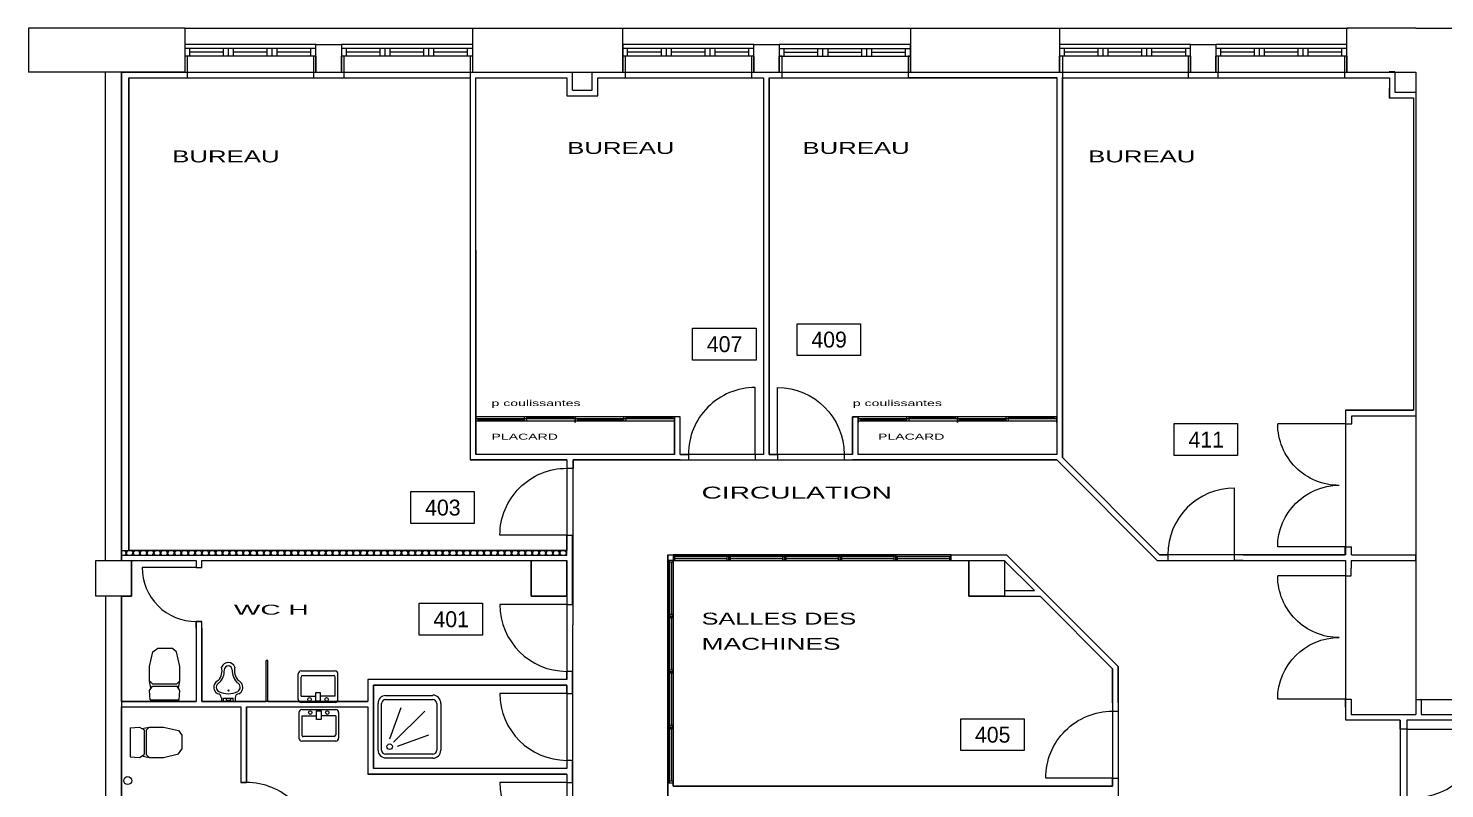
# Model space of a CAD drawing. Extents: x -18.1 to 64.5, y -16.7 to 10.4.
# Drawn here: x -18.12 to -0.29, y -1.61 to 7.95 of the extents above; entities that cross this region are included whole.
import ezdxf

# ---------------------------------------------------------------- set-up
doc = ezdxf.new("R2010")
doc.units = 0
doc.header["$MEASUREMENT"] = 0
doc.linetypes.add('TRAIT_PLEIN', pattern=[0])
for name, color, linetype in [('CLOIS4', 2, 'TRAIT_PLEIN'), ('MURS', 7, 'TRAIT_PLEIN'), ('PORTE', 3, 'TRAIT_PLEIN'), ('SANITAIRE', 6, 'TRAIT_PLEIN'), ('SPACES', 150, 'TRAIT_PLEIN'), ('TEXTES', 6, 'TRAIT_PLEIN'), ('VITRE', 1, 'TRAIT_PLEIN')]:
    doc.layers.add(name, color=color, linetype=linetype)

msp = doc.modelspace()

# ---------------------------------------------------------------- linework, layer by layer
at = {"layer": 'CLOIS4'}
for p, q in [((-16.122, 7.602), (-16.152, 7.602)), ((-16.152, 7.602), (-16.152, 7.404)), ((-16.122, 7.602), (-16.122, 7.33)), ((-14.502, 7.602), (-14.532, 7.602)), ((-14.532, 7.602), (-14.532, 7.332)), ((-14.502, 7.602), (-14.502, 7.404)), ((-14.15, 7.602), (-14.18, 7.602)), ((-14.18, 7.404), (-14.18, 7.602)), ((-14.15, 7.602), (-14.15, 7.332)), ((-12.53, 7.602), (-12.56, 7.602)), ((-12.56, 7.602), (-12.56, 7.403)), ((-12.53, 7.602), (-12.53, 7.403)), ((-10.61, 7.602), (-10.64, 7.602)), ((-10.64, 7.404), (-10.64, 7.602)), ((-10.61, 7.602), (-10.61, 7.332)), ((-8.99, 7.602), (-9.02, 7.602)), ((-9.02, 7.602), (-9.02, 7.332)), ((-8.99, 7.602), (-8.99, 7.404)), ((-8.639, 7.602), (-8.669, 7.602)), ((-8.669, 7.404), (-8.669, 7.602)), ((-8.639, 7.602), (-8.639, 7.332)), ((-7.019, 7.602), (-7.049, 7.602)), ((-7.049, 7.602), (-7.049, 7.334)), ((-7.019, 7.602), (-7.019, 7.404)), ((-5.106, 7.602), (-5.142, 7.602)), ((-5.142, 7.404), (-5.142, 7.602)), ((-5.106, 7.602), (-5.106, 2.551)), ((-3.492, 7.602), (-3.522, 7.602)), ((-3.522, 7.602), (-3.522, 7.332)), ((-3.492, 7.602), (-3.492, 7.404)), ((-3.146, 7.602), (-3.176, 7.602)), ((-3.176, 7.404), (-3.176, 7.602)), ((-3.146, 7.602), (-3.146, 7.402)), ((-1.526, 7.602), (-1.556, 7.602)), ((-1.556, 7.602), (-1.556, 7.332)), ((-1.526, 7.602), (-1.526, 7.404)), ((-16.948, 7.404), (-16.948, 1.257)), ((-16.948, 7.404), (-16.152, 7.404)), ((-16.858, 7.33), (-16.858, 1.383)), ((-16.858, 7.33), (-16.122, 7.33)), ((-16.122, 7.33), (-14.532, 7.332)), ((-14.532, 7.332), (-14.15, 7.332)), ((-14.502, 7.404), (-14.18, 7.404)), ((-14.15, 7.332), (-12.56, 7.332)), ((-12.56, 7.403), (-12.56, 2.522)), ((-12.53, 7.403), (-12.49, 7.403)), ((-12.53, 7.403), (-11.274, 7.403)), ((-12.491, 7.332), (-12.49, 2.995)), ((-12.491, 7.332), (-11.345, 7.332)), ((-11.345, 7.332), (-11.345, 7.105)), ((-11.274, 7.175), (-11.274, 7.403)), ((-11.023, 7.175), (-11.023, 7.404)), ((-11.023, 7.404), (-10.64, 7.404)), ((-10.953, 7.105), (-10.953, 7.332)), ((-10.953, 7.332), (-10.61, 7.332)), ((-10.61, 7.332), (-9.02, 7.332)), ((-9.02, 7.332), (-8.868, 7.332)), ((-8.99, 7.404), (-8.669, 7.404)), ((-8.868, 7.332), (-8.868, 2.592)), ((-8.798, 7.332), (-8.798, 2.592)), ((-8.798, 7.332), (-8.639, 7.332)), ((-8.639, 7.332), (-7.049, 7.334)), ((-7.049, 7.334), (-5.176, 7.334)), ((-7.019, 7.404), (-5.142, 7.404)), ((-5.176, 7.334), (-5.176, 3.065)), ((-5.106, 7.333), (-3.522, 7.332)), ((-3.522, 7.332), (-3.144, 7.332)), ((-3.492, 7.404), (-3.176, 7.404)), ((-3.146, 7.402), (-3.144, 7.402)), ((-3.146, 7.332), (-1.556, 7.332)), ((-3.144, 7.332), (-3.144, 7.402)), ((-1.556, 7.332), (-0.99, 7.332)), ((-1.526, 7.404), (-0.921, 7.404)), ((-0.921, 7.406), (-0.991, 7.406)), ((-0.99, 7.332), (-0.991, 7.079)), ((-0.921, 7.406), (-0.921, 7.149)), ((-11.274, 7.175), (-11.023, 7.175)), ((-0.921, 7.149), (-0.659, 7.149)), ((-0.659, 7.149), (-0.659, 3.077)), ((-11.345, 7.105), (-10.953, 7.105)), ((-0.991, 7.079), (-0.686, 7.079)), ((-0.686, 7.079), (-0.686, 3.147)), ((-9.918, 3.065), (-9.988, 3.065)), ((-9.988, 2.995), (-9.988, 3.065)), ((-9.918, 2.592), (-9.918, 3.065)), ((-7.748, 3.065), (-7.676, 3.065)), ((-7.748, 2.592), (-7.748, 3.065)), ((-7.676, 3.065), (-7.676, 2.995)), ((-5.176, 3.065), (-5.176, 3.065)), ((-5.176, 2.995), (-5.176, 3.065)), ((-1.541, 3.147), (-1.541, 2.977)), ((-1.541, 3.147), (-0.686, 3.147)), ((-1.464, 3.077), (-0.659, 3.077)), ((-1.464, 2.978), (-1.464, 3.077)), ((-12.49, 2.995), (-12.49, 2.592)), ((-9.988, 2.995), (-9.988, 2.995)), ((-9.988, 2.592), (-9.988, 2.995)), ((-7.678, 2.995), (-7.676, 2.995)), ((-7.678, 2.592), (-7.678, 2.995)), ((-5.176, 2.995), (-5.176, 2.995)), ((-5.176, 2.995), (-5.176, 2.592)), ((-1.54, 2.977), (-1.464, 2.977)), ((-11.344, 2.522), (-12.56, 2.522)), ((-9.988, 2.592), (-12.49, 2.592)), ((-11.344, 2.522), (-11.344, 2.522)), ((-11.344, 2.522), (-11.344, 2.417)), ((-9.918, 2.522), (-11.264, 2.522)), ((-11.264, 2.522), (-11.264, 2.417)), ((-9.918, 2.592), (-9.918, 2.592)), ((-9.918, 2.592), (-9.813, 2.592)), ((-9.918, 2.522), (-9.813, 2.522)), ((-9.813, 2.592), (-9.813, 2.522)), ((-8.868, 2.592), (-8.972, 2.592)), ((-8.972, 2.592), (-8.972, 2.522)), ((-8.972, 2.522), (-8.693, 2.522)), ((-8.798, 2.592), (-8.693, 2.592)), ((-8.693, 2.592), (-8.693, 2.522)), ((-7.748, 2.592), (-7.853, 2.592)), ((-7.853, 2.592), (-7.853, 2.522)), ((-7.853, 2.522), (-7.748, 2.522)), ((-7.748, 2.592), (-7.748, 2.592)), ((-5.176, 2.522), (-7.748, 2.522)), ((-5.176, 2.592), (-7.678, 2.592)), ((-5.176, 2.522), (-3.912, 1.257)), ((-5.106, 2.551), (-3.883, 1.327)), ((-11.344, 2.417), (-11.264, 2.417)), ((-11.344, 1.472), (-11.344, 1.576)), ((-11.344, 1.576), (-11.274, 1.576)), ((-11.344, 1.323), (-11.344, 1.472)), ((-11.274, 0.703), (-11.274, 1.576)), ((-1.545, 1.327), (-1.545, 1.428)), ((-1.545, 1.428), (-1.468, 1.428)), ((-1.468, 1.327), (-1.468, 1.428)), ((-16.948, 1.383), (-11.344, 1.383)), ((-16.948, 1.323), (-11.344, 1.323)), ((-16.948, 1.257), (-16.008, 1.257)), ((-16.872, 1.323), (-16.906, 1.383)), ((-16.903, 1.323), (-16.869, 1.383)), ((-16.785, 1.323), (-16.82, 1.383)), ((-16.817, 1.323), (-16.782, 1.383)), ((-16.699, 1.323), (-16.733, 1.383)), ((-16.73, 1.323), (-16.695, 1.383)), ((-16.612, 1.323), (-16.647, 1.383)), ((-16.643, 1.323), (-16.609, 1.383)), ((-16.525, 1.323), (-16.56, 1.383)), ((-16.557, 1.323), (-16.522, 1.383)), ((-16.439, 1.323), (-16.473, 1.383)), ((-16.47, 1.323), (-16.436, 1.383)), ((-16.352, 1.323), (-16.387, 1.383)), ((-16.384, 1.323), (-16.349, 1.383)), ((-16.266, 1.323), (-16.3, 1.383)), ((-16.297, 1.323), (-16.262, 1.383)), ((-16.179, 1.323), (-16.214, 1.383)), ((-16.21, 1.323), (-16.176, 1.383)), ((-16.092, 1.323), (-16.127, 1.383)), ((-16.124, 1.323), (-16.089, 1.383)), ((-16.006, 1.323), (-16.04, 1.383)), ((-16.037, 1.323), (-16.002, 1.383)), ((-16.008, 1.257), (-16.008, 1.168)), ((-15.919, 1.323), (-15.954, 1.383)), ((-15.951, 1.323), (-15.916, 1.383)), ((-15.938, 1.257), (-11.344, 1.257)), ((-15.938, 1.168), (-15.938, 1.257)), ((-15.833, 1.323), (-15.867, 1.383)), ((-15.864, 1.323), (-15.829, 1.383)), ((-15.746, 1.323), (-15.781, 1.383)), ((-15.777, 1.323), (-15.743, 1.383)), ((-15.659, 1.323), (-15.694, 1.383)), ((-15.691, 1.323), (-15.656, 1.383)), ((-15.573, 1.323), (-15.607, 1.383)), ((-15.604, 1.323), (-15.569, 1.383)), ((-15.486, 1.323), (-15.521, 1.383)), ((-15.518, 1.323), (-15.483, 1.383)), ((-15.4, 1.323), (-15.434, 1.383)), ((-15.431, 1.323), (-15.396, 1.383)), ((-15.313, 1.323), (-15.348, 1.383)), ((-15.344, 1.323), (-15.31, 1.383)), ((-15.226, 1.323), (-15.261, 1.383)), ((-15.258, 1.323), (-15.223, 1.383)), ((-15.14, 1.323), (-15.174, 1.383)), ((-15.171, 1.323), (-15.136, 1.383)), ((-15.053, 1.323), (-15.088, 1.383)), ((-15.085, 1.323), (-15.05, 1.383)), ((-14.967, 1.323), (-15.001, 1.383)), ((-14.998, 1.323), (-14.963, 1.383)), ((-14.88, 1.323), (-14.915, 1.383)), ((-14.911, 1.323), (-14.877, 1.383)), ((-14.793, 1.323), (-14.828, 1.383)), ((-14.825, 1.323), (-14.79, 1.383)), ((-14.707, 1.323), (-14.741, 1.383)), ((-14.738, 1.323), (-14.703, 1.383)), ((-14.62, 1.323), (-14.655, 1.383)), ((-14.651, 1.323), (-14.617, 1.383)), ((-14.534, 1.323), (-14.568, 1.383)), ((-14.565, 1.323), (-14.53, 1.383)), ((-14.447, 1.323), (-14.482, 1.383)), ((-14.478, 1.323), (-14.444, 1.383)), ((-14.36, 1.323), (-14.395, 1.383)), ((-14.392, 1.323), (-14.357, 1.383)), ((-14.274, 1.323), (-14.308, 1.383)), ((-14.305, 1.323), (-14.27, 1.383)), ((-14.187, 1.323), (-14.222, 1.383)), ((-14.218, 1.323), (-14.184, 1.383)), ((-14.101, 1.323), (-14.135, 1.383)), ((-14.132, 1.323), (-14.097, 1.383)), ((-14.014, 1.323), (-14.049, 1.383)), ((-14.045, 1.323), (-14.011, 1.383)), ((-13.927, 1.323), (-13.962, 1.383)), ((-13.959, 1.323), (-13.924, 1.383)), ((-13.841, 1.323), (-13.875, 1.383)), ((-13.872, 1.323), (-13.837, 1.383)), ((-13.754, 1.323), (-13.789, 1.383)), ((-13.785, 1.323), (-13.751, 1.383)), ((-13.668, 1.323), (-13.702, 1.383)), ((-13.699, 1.323), (-13.664, 1.383)), ((-13.581, 1.323), (-13.616, 1.383)), ((-13.612, 1.323), (-13.578, 1.383)), ((-13.494, 1.323), (-13.529, 1.383)), ((-13.526, 1.323), (-13.491, 1.383)), ((-13.408, 1.323), (-13.442, 1.383)), ((-13.439, 1.323), (-13.404, 1.383)), ((-13.321, 1.323), (-13.356, 1.383)), ((-13.352, 1.323), (-13.318, 1.383)), ((-13.235, 1.323), (-13.269, 1.383)), ((-13.266, 1.323), (-13.231, 1.383)), ((-13.148, 1.323), (-13.183, 1.383)), ((-13.179, 1.323), (-13.145, 1.383)), ((-13.061, 1.323), (-13.096, 1.383)), ((-13.093, 1.323), (-13.058, 1.383)), ((-12.975, 1.323), (-13.009, 1.383)), ((-13.006, 1.323), (-12.971, 1.383)), ((-12.888, 1.323), (-12.923, 1.383)), ((-12.919, 1.323), (-12.885, 1.383)), ((-12.802, 1.323), (-12.836, 1.383)), ((-12.833, 1.323), (-12.798, 1.383)), ((-12.715, 1.323), (-12.75, 1.383)), ((-12.746, 1.323), (-12.712, 1.383)), ((-12.628, 1.323), (-12.663, 1.383)), ((-12.66, 1.323), (-12.625, 1.383)), ((-12.542, 1.323), (-12.576, 1.383)), ((-12.573, 1.323), (-12.538, 1.383)), ((-12.455, 1.323), (-12.49, 1.383)), ((-12.486, 1.323), (-12.452, 1.383)), ((-12.369, 1.323), (-12.403, 1.383)), ((-12.4, 1.323), (-12.365, 1.383)), ((-12.282, 1.323), (-12.317, 1.383)), ((-12.313, 1.323), (-12.279, 1.383)), ((-12.195, 1.323), (-12.23, 1.383)), ((-12.227, 1.323), (-12.192, 1.383)), ((-12.109, 1.323), (-12.143, 1.383)), ((-12.14, 1.323), (-12.105, 1.383)), ((-12.022, 1.323), (-12.057, 1.383)), ((-12.053, 1.323), (-12.019, 1.383)), ((-11.935, 1.323), (-11.97, 1.383)), ((-11.967, 1.323), (-11.932, 1.383)), ((-11.849, 1.323), (-11.884, 1.383)), ((-11.88, 1.323), (-11.846, 1.383)), ((-11.762, 1.323), (-11.797, 1.383)), ((-11.794, 1.323), (-11.759, 1.383)), ((-11.676, 1.323), (-11.71, 1.383)), ((-11.707, 1.323), (-11.672, 1.383)), ((-11.589, 1.323), (-11.624, 1.383)), ((-11.62, 1.323), (-11.586, 1.383)), ((-11.502, 1.323), (-11.537, 1.383)), ((-11.534, 1.323), (-11.499, 1.383)), ((-11.416, 1.323), (-11.451, 1.383)), ((-11.447, 1.323), (-11.413, 1.383)), ((-11.344, 1.348), (-11.364, 1.383)), ((-11.361, 1.323), (-11.344, 1.352)), ((-11.344, 1.323), (-11.344, 1.383)), ((-11.344, 1.257), (-11.344, 0.807)), ((-11.344, 0.807), (-11.344, 1.253)), ((-10.074, 1.327), (-10.074, 1.257)), ((-10.074, 1.327), (-10.004, 1.327)), ((-10.004, 1.257), (-10.074, 1.257)), ((-10.074, 1.257), (-10.074, 0.557)), ((-10.054, 1.257), (-10.054, 0.557)), ((-10.004, 1.327), (-10.004, 1.257)), ((-9.304, 1.327), (-10.004, 1.327)), ((-9.304, 1.307), (-10.004, 1.307)), ((-10.004, 0.557), (-10.004, 1.257)), ((-10.004, 1.257), (-9.304, 1.257)), ((-9.304, 1.257), (-10.004, 1.257)), ((-10.004, 1.257), (-10.004, 0.557)), ((-9.304, 1.257), (-9.304, 1.327)), ((-9.304, 1.327), (-9.304, 1.257)), ((-8.604, 1.327), (-9.304, 1.327)), ((-8.604, 1.307), (-9.304, 1.307)), ((-9.304, 1.257), (-8.604, 1.257)), ((-8.604, 1.257), (-9.304, 1.257)), ((-8.604, 1.257), (-8.604, 1.327)), ((-8.604, 1.327), (-8.604, 1.257)), ((-7.904, 1.327), (-8.604, 1.327)), ((-7.904, 1.307), (-8.604, 1.307)), ((-8.604, 1.257), (-7.904, 1.257)), ((-7.904, 1.257), (-8.604, 1.257)), ((-7.904, 1.257), (-7.904, 1.327)), ((-7.904, 1.327), (-7.904, 1.257)), ((-7.204, 1.327), (-7.904, 1.327)), ((-7.204, 1.307), (-7.904, 1.307)), ((-7.904, 1.257), (-7.204, 1.257)), ((-7.204, 1.257), (-7.904, 1.257)), ((-7.204, 1.257), (-7.204, 1.327)), ((-7.204, 1.327), (-7.204, 1.257)), ((-6.504, 1.327), (-7.204, 1.327)), ((-7.204, 1.307), (-6.504, 1.307)), ((-7.204, 1.257), (-6.504, 1.257)), ((-7.204, 1.257), (-6.504, 1.257)), ((-6.504, 1.327), (-5.808, 1.327)), ((-6.504, 1.257), (-6.504, 1.327)), ((-6.504, 1.257), (-5.837, 1.257)), ((-5.837, 1.257), (-5.457, 0.877)), ((-5.808, 1.327), (-4.404, -0.077)), ((-3.912, 1.257), (-3.884, 1.257)), ((-3.884, 1.257), (-3.779, 1.257)), ((-3.883, 1.327), (-3.779, 1.327)), ((-3.779, 1.327), (-3.779, 1.257)), ((-2.834, 1.327), (-2.939, 1.327)), ((-2.939, 1.257), (-2.939, 1.327)), ((-2.834, 1.257), (-2.939, 1.257)), ((-2.834, 1.327), (-1.545, 1.327)), ((-2.834, 1.257), (-1.541, 1.257)), ((-1.541, 1.257), (-1.541, 1.162)), ((-1.471, 1.257), (-1.471, 1.162)), ((-1.471, 1.257), (-0.656, 1.257)), ((-1.468, 1.327), (-0.656, 1.327)), ((-0.656, 1.257), (-0.656, 1.327)), ((-16.008, 1.168), (-15.938, 1.168)), ((-1.541, 1.162), (-1.541, 1.062)), ((-1.471, 1.062), (-1.471, 1.162)), ((-1.541, 1.062), (-1.471, 1.062)), ((-11.344, 0.807), (-11.344, 0.703)), ((-5.834, 0.877), (-5.834, 0.807)), ((-5.834, 0.877), (-5.457, 0.877)), ((-5.834, 0.807), (-5.387, 0.807)), ((-5.387, 0.807), (-4.474, -0.106)), ((-11.344, 0.703), (-11.274, 0.703)), ((-10.074, 0.557), (-10.004, 0.557)), ((-10.004, 0.557), (-10.074, 0.557)), ((-10.074, 0.557), (-10.074, -0.143)), ((-10.054, 0.557), (-10.054, -0.143)), ((-10.004, -0.143), (-10.004, 0.557)), ((-10.004, 0.557), (-10.004, -0.143)), ((-16.008, 0.403), (-16.008, 0.488)), ((-16.008, 0.488), (-15.938, 0.488)), ((-16.008, 0.403), (-16.008, -0.517)), ((-15.938, 0.403), (-15.938, 0.488)), ((-15.938, 0.403), (-15.938, -0.517)), ((-15.108, -0.001), (-15.128, -0.001)), ((-15.128, -0.517), (-15.128, -0.001)), ((-15.108, -0.517), (-15.108, -0.001)), ((-11.344, -0.138), (-11.274, -0.138)), ((-11.344, -0.243), (-11.344, -0.138)), ((-11.274, -0.417), (-11.274, -0.138)), ((-10.074, -0.143), (-10.004, -0.143)), ((-10.004, -0.143), (-10.074, -0.143)), ((-10.074, -0.143), (-10.074, -0.843)), ((-10.054, -0.143), (-10.054, -0.843)), ((-10.004, -0.843), (-10.004, -0.143)), ((-10.004, -0.143), (-10.004, -0.843)), ((-4.474, -0.536), (-4.474, -0.106)), ((-4.404, -0.536), (-4.404, -0.077)), ((-11.344, -0.243), (-13.847, -0.243)), ((-13.847, -0.243), (-13.847, -0.517)), ((-11.344, -0.313), (-13.777, -0.313)), ((-13.777, -0.313), (-13.777, -1.363)), ((-11.344, -0.417), (-11.344, -0.313)), ((-16.949, -0.517), (-16.949, -0.587)), ((-16.949, -0.517), (-16.008, -0.517)), ((-15.938, -0.517), (-15.128, -0.517)), ((-15.108, -0.517), (-13.847, -0.517)), ((-11.344, -0.417), (-11.274, -0.417)), ((-1.541, -0.588), (-1.541, -0.488)), ((-1.541, -0.488), (-1.471, -0.488)), ((-1.471, -0.488), (-1.471, -0.588)), ((-0.589, -0.496), (-0.659, -0.496)), ((-0.659, -0.496), (-0.659, -0.68)), ((-0.589, -0.496), (-0.589, -0.68)), ((-16.949, -0.587), (-15.447, -0.587)), ((-15.447, -0.587), (-15.447, -1.433)), ((-15.377, -0.587), (-15.377, -1.433)), ((-15.377, -0.587), (-13.847, -0.587)), ((-13.847, -0.587), (-13.847, -1.433)), ((-4.474, -0.536), (-4.474, -0.641)), ((-4.474, -0.641), (-4.404, -0.641)), ((-4.404, -0.536), (-4.404, -0.641)), ((-1.541, -0.588), (-1.541, -0.75)), ((-1.471, -0.588), (-1.471, -0.68)), ((-1.471, -0.68), (-0.659, -0.68)), ((-0.589, -0.68), (0.003, -0.68)), ((-10.074, -0.843), (-10.004, -0.843)), ((-10.004, -0.843), (-10.074, -0.843)), ((-10.074, -0.843), (-10.074, -1.543)), ((-10.054, -0.843), (-10.054, -1.543)), ((-10.004, -1.543), (-10.004, -0.843)), ((-10.004, -0.843), (-10.004, -1.543)), ((-1.541, -0.75), (-0.853, -0.75)), ((-0.853, -0.866), (-0.853, -0.751)), ((-0.768, -0.866), (-0.853, -0.866)), ((-0.768, -0.75), (0.073, -0.75)), ((-0.768, -0.866), (-0.768, -0.751)), ((-11.344, -1.363), (-13.777, -1.363)), ((-11.344, -1.258), (-11.344, -1.363)), ((-11.344, -1.258), (-11.274, -1.258)), ((-11.274, -1.537), (-11.274, -1.258)), ((-15.447, -1.433), (-15.447, -1.538)), ((-15.377, -1.538), (-15.447, -1.538)), ((-15.377, -1.433), (-15.377, -1.538)), ((-11.344, -1.433), (-13.847, -1.433)), ((-11.344, -1.433), (-11.344, -1.537)), ((-11.344, -1.537), (-11.274, -1.537)), ((-10.074, -1.543), (-10.074, -4.595)), ((-10.074, -1.543), (-10.004, -1.543)), ((-10.004, -1.543), (-10.004, -1.585)), ((-10.004, -1.585), (-4.474, -1.585)), ((-4.474, -1.586), (-4.474, -1.481)), ((-4.474, -1.481), (-4.404, -1.481)), ((-4.404, -1.481), (-4.404, -1.76))]:
    msp.add_line(p, q, dxfattribs=at)
msp.add_ellipse((-16.87, -1.514), major_axis=(-0.0354, 0.0354), ratio=1, start_param=-0.785398, end_param=5.497787, dxfattribs=at)
at = {"layer": 'MURS'}
for p, q in [((-18.121, 7.954), (-18.121, 7.404)), ((-16.152, 7.954), (-18.121, 7.954)), ((-16.152, 7.954), (-16.152, 7.404)), ((-16.15, 7.954), (-12.53, 7.954)), ((-12.53, 7.954), (-12.53, 7.404)), ((-12.53, 7.954), (-10.64, 7.954)), ((-10.64, 7.954), (-7.019, 7.954)), ((-10.64, 7.404), (-10.64, 7.954)), ((-7.019, 7.954), (-7.019, 7.404)), ((-7.019, 7.954), (-5.142, 7.954)), ((-5.142, 7.954), (-5.142, 7.404)), ((-5.139, 7.954), (-1.509, 7.954)), ((-1.526, 7.404), (-1.526, 7.954)), ((-0.659, 7.954), (-1.526, 7.954)), ((-0.659, 7.954), (-0.659, 7.954)), ((-0.659, 7.954), (1.501, 7.954)), ((-14.502, 7.752), (-16.152, 7.752)), ((-14.502, 7.752), (-14.18, 7.752)), ((-14.502, 7.404), (-14.502, 7.752)), ((-14.18, 7.752), (-14.18, 7.404)), ((-12.53, 7.752), (-14.18, 7.752)), ((-10.64, 7.752), (-10.64, 7.404)), ((-8.99, 7.752), (-10.64, 7.752)), ((-8.99, 7.752), (-8.669, 7.752)), ((-8.99, 7.404), (-8.99, 7.752)), ((-8.669, 7.752), (-8.669, 7.404)), ((-7.019, 7.752), (-8.669, 7.752)), ((-7.019, 7.404), (-7.019, 7.752)), ((-3.492, 7.752), (-5.142, 7.752)), ((-3.492, 7.752), (-3.176, 7.752)), ((-3.492, 7.404), (-3.492, 7.752)), ((-3.176, 7.752), (-3.176, 7.404)), ((-1.526, 7.752), (-3.176, 7.752)), ((-16.152, 7.404), (-18.121, 7.404)), ((-17.148, 1.257), (-17.148, 7.404)), ((-16.948, 1.257), (-16.948, 7.404)), ((-16.152, 7.404), (-0.659, 7.404)), ((-0.659, 7.404), (-0.659, -0.496)), ((-17.271, 0.807), (-17.271, 1.257)), ((-17.271, 1.257), (-16.821, 1.257)), ((-17.148, 1.257), (-16.948, 1.257)), ((-16.821, 1.257), (-16.821, 0.807)), ((-11.794, 0.807), (-11.794, 1.257)), ((-11.794, 1.257), (-11.344, 1.257)), ((-11.344, 1.257), (-11.344, 0.807)), ((-6.284, 0.807), (-6.284, 1.257)), ((-6.284, 1.257), (-5.834, 1.257)), ((-5.834, 1.257), (-5.834, 0.807)), ((-16.821, 0.807), (-17.271, 0.807)), ((-16.948, 0.807), (-17.148, 0.807)), ((-17.148, 0.807), (-17.148, -4.075)), ((-16.948, 0.807), (-16.948, -4.075)), ((-11.344, 0.807), (-11.794, 0.807)), ((-5.834, 0.807), (-6.284, 0.807)), ((0.071, -0.496), (-0.659, -0.496))]:
    msp.add_line(p, q, dxfattribs=at)
at = {"layer": 'PORTE'}
for p, q in [((-8.972, 2.592), (-8.972, 3.433)), ((-8.693, 2.592), (-8.693, 3.433)), ((-11.238, 3.065), (-12.488, 3.065)), ((-11.238, 3.039), (-12.488, 3.039)), ((-12.46, 3.012), (-12.46, 3.039)), ((-11.877, 3.012), (-11.877, 3.065)), ((-11.849, 3.065), (-11.849, 3.012)), ((-11.265, 3.052), (-11.849, 3.052)), ((-11.265, 3.065), (-11.265, 3.039)), ((-11.238, 3.065), (-11.238, 2.995)), ((-11.238, 2.995), (-11.238, 3.065)), ((-9.988, 3.065), (-11.238, 3.065)), ((-9.988, 3.039), (-11.238, 3.039)), ((-11.21, 3.012), (-11.21, 3.039)), ((-10.627, 3.012), (-10.627, 3.065)), ((-10.599, 3.065), (-10.599, 3.012)), ((-10.015, 3.052), (-10.599, 3.052)), ((-10.015, 3.065), (-10.015, 3.039)), ((-6.426, 3.065), (-7.676, 3.065)), ((-6.426, 3.039), (-7.676, 3.039)), ((-7.649, 3.012), (-7.649, 3.039)), ((-7.065, 3.012), (-7.065, 3.065)), ((-7.038, 3.065), (-7.038, 3.012)), ((-6.454, 3.052), (-7.038, 3.052)), ((-6.454, 3.065), (-6.454, 3.039)), ((-6.426, 3.065), (-6.426, 2.995)), ((-6.426, 2.995), (-6.426, 3.065)), ((-5.176, 3.065), (-6.426, 3.065)), ((-5.176, 3.039), (-6.426, 3.039)), ((-6.399, 3.012), (-6.399, 3.039)), ((-5.815, 3.012), (-5.815, 3.065)), ((-5.788, 3.065), (-5.788, 3.012)), ((-5.204, 3.052), (-5.788, 3.052)), ((-5.204, 3.065), (-5.204, 3.039)), ((-11.238, 3.012), (-12.488, 3.012)), ((-11.877, 3.025), (-12.46, 3.025)), ((-9.988, 3.012), (-11.238, 3.012)), ((-10.627, 3.025), (-11.21, 3.025)), ((-6.426, 3.012), (-7.676, 3.012)), ((-7.065, 3.025), (-7.649, 3.025)), ((-5.176, 3.012), (-6.426, 3.012)), ((-5.815, 3.025), (-6.399, 3.025)), ((-1.54, 2.977), (-2.396, 2.977)), ((-2.939, 1.327), (-2.939, 2.169)), ((-11.344, 1.576), (-12.185, 1.576)), ((-1.545, 1.428), (-2.396, 1.428)), ((-16.008, 1.168), (-16.689, 1.168)), ((-1.541, 1.062), (-2.395, 1.062)), ((-11.344, 0.703), (-12.185, 0.703)), ((-11.344, -0.417), (-12.185, -0.417)), ((-1.544, -0.488), (-2.395, -0.488)), ((-0.768, -0.866), (0.181, -0.866)), ((-11.344, -1.537), (-12.185, -1.537)), ((-4.474, -1.481), (-5.315, -1.481))]:
    msp.add_line(p, q, dxfattribs=at)
for centre, major_axis, start_param, end_param in [((-8.972, 2.592), (0.595, 0.595), 0.785398, 2.356195), ((-2.939, 1.327), (-0.595, 0.595), -0.785398, 0.785398), ((-16.008, 1.168), (-0.481, 0.481), 0.785398, 2.356195), ((-11.344, 0.703), (0.595, 0.595), 2.356195, 3.926991), ((-11.344, -0.417), (0.595, 0.595), 2.356195, 3.926991), ((-0.683, -0.866), (0.61, 0.61), 3.926991, 5.497787), ((-15.377, -2.378), (0.595, 0.595), 5.497787, 7.068584), ((-11.344, -1.537), (0.595, 0.595), 2.356195, 3.926991)]:
    msp.add_ellipse(centre, major_axis=major_axis, ratio=1, start_param=start_param, end_param=end_param, dxfattribs=at)
at = {"layer": 'PORTE', "extrusion": (0, 0, -1)}
for centre, major_axis, start_param, end_param in [((-8.693, 2.592), (0.595, 0.595), -0.785398, 0.785398), ((-1.621, 2.977), (0.548, 0.548), 2.356194, 3.926991), ((-11.344, 1.576), (-0.595, 0.595), 5.497787, 7.068584), ((-1.621, 1.428), (0.548, 0.548), 3.926991, 5.497787), ((-1.621, 1.062), (0.548, 0.548), 2.356194, 3.926991), ((-1.621, -0.488), (0.548, 0.548), 3.926991, 5.497787), ((-4.474, -1.481), (-0.595, 0.595), 5.497787, 7.068584)]:
    msp.add_ellipse(centre, major_axis=major_axis, ratio=1, start_param=start_param, end_param=end_param, dxfattribs=at)
at = {"layer": 'SANITAIRE'}
for p, q in [((-16.596, -0.079), (-16.553, 0.109)), ((-16.553, 0.109), (-16.492, 0.154)), ((-16.492, 0.154), (-16.317, 0.154)), ((-16.257, 0.109), (-16.317, 0.154)), ((-16.214, -0.079), (-16.257, 0.109)), ((-16.596, -0.257), (-16.596, -0.079)), ((-16.214, -0.257), (-16.214, -0.079)), ((-14.725, -0.491), (-14.725, -0.171)), ((-14.689, -0.131), (-14.26, -0.131)), ((-14.225, -0.491), (-14.225, -0.171)), ((-16.578, -0.351), (-16.596, -0.257)), ((-16.596, -0.257), (-16.558, -0.295)), ((-16.596, -0.378), (-16.559, -0.324)), ((-16.559, -0.324), (-16.25, -0.324)), ((-16.558, -0.295), (-16.251, -0.295)), ((-16.214, -0.257), (-16.251, -0.295)), ((-16.214, -0.378), (-16.25, -0.324)), ((-16.232, -0.351), (-16.214, -0.257)), ((-14.689, -0.451), (-14.689, -0.211)), ((-14.671, -0.191), (-14.278, -0.191)), ((-14.26, -0.451), (-14.26, -0.211)), ((-16.588, -0.497), (-16.596, -0.378)), ((-16.588, -0.497), (-16.222, -0.497)), ((-16.222, -0.497), (-16.214, -0.378)), ((-15.693, -0.517), (-15.665, -0.517)), ((-15.692, -0.469), (-15.692, -0.517)), ((-15.665, -0.517), (-15.665, -0.475)), ((-15.665, -0.475), (-15.545, -0.475)), ((-15.633, -0.475), (-15.633, -0.517)), ((-15.633, -0.503), (-15.577, -0.503)), ((-15.633, -0.517), (-15.577, -0.517)), ((-15.577, -0.475), (-15.577, -0.517)), ((-15.545, -0.517), (-15.545, -0.475)), ((-15.517, -0.517), (-15.545, -0.517)), ((-15.517, -0.469), (-15.517, -0.517)), ((-14.689, -0.451), (-14.503, -0.451)), ((-14.26, -0.531), (-14.689, -0.531)), ((-14.503, -0.515), (-14.503, -0.403)), ((-14.503, -0.403), (-14.446, -0.403)), ((-14.446, -0.515), (-14.503, -0.515)), ((-14.446, -0.403), (-14.446, -0.515)), ((-14.26, -0.451), (-14.446, -0.451)), ((-13.624, -0.444), (-13.031, -0.444)), ((-13.624, -0.494), (-13.031, -0.494)), ((-14.716, -0.658), (-14.716, -0.978)), ((-14.68, -0.618), (-14.252, -0.618)), ((-14.68, -0.698), (-14.68, -0.938)), ((-14.68, -0.698), (-14.495, -0.698)), ((-14.495, -0.746), (-14.495, -0.634)), ((-14.495, -0.634), (-14.437, -0.634)), ((-14.437, -0.634), (-14.437, -0.746)), ((-14.252, -0.698), (-14.437, -0.698)), ((-14.252, -0.698), (-14.252, -0.938)), ((-14.216, -0.658), (-14.216, -0.978)), ((-13.719, -1.132), (-13.719, -0.545)), ((-13.674, -1.132), (-13.674, -0.545)), ((-13.573, -0.986), (-13.428, -0.595)), ((-13.523, -1.031), (-13.132, -0.64)), ((-12.981, -0.545), (-12.981, -1.132)), ((-12.931, -0.545), (-12.931, -1.132)), ((-16.839, -0.848), (-16.72, -0.84)), ((-16.839, -0.848), (-16.839, -1.213)), ((-16.72, -0.84), (-16.665, -0.876)), ((-16.693, -0.858), (-16.599, -0.84)), ((-16.665, -0.876), (-16.665, -1.185)), ((-16.599, -0.84), (-16.637, -0.877)), ((-16.637, -0.877), (-16.637, -1.184)), ((-16.599, -0.84), (-16.421, -0.84)), ((-16.421, -0.84), (-16.233, -0.883)), ((-16.233, -0.883), (-16.188, -0.943)), ((-14.437, -0.746), (-14.495, -0.746)), ((-16.188, -0.943), (-16.188, -1.118)), ((-14.252, -1.018), (-14.68, -1.018)), ((-14.27, -0.958), (-14.662, -0.958)), ((-13.473, -1.082), (-13.081, -0.936)), ((-16.839, -1.213), (-16.72, -1.221)), ((-16.72, -1.221), (-16.665, -1.185)), ((-16.693, -1.203), (-16.599, -1.221)), ((-16.599, -1.221), (-16.637, -1.184)), ((-16.599, -1.221), (-16.421, -1.221)), ((-16.421, -1.221), (-16.233, -1.178)), ((-16.233, -1.178), (-16.188, -1.118)), ((-13.031, -1.182), (-13.624, -1.182)), ((-13.031, -1.232), (-13.624, -1.232))]:
    msp.add_line(p, q, dxfattribs=at)
for centre, radius in [((-15.602, -0.38), 0.0073), ((-13.573, -1.087), 0.0351)]:
    msp.add_circle(centre, radius, dxfattribs=at)
for centre, radius, start, end in [((-15.874, -0.129), 0.191, 318.7876, 13.2319), ((-15.874, -0.129), 0.22, 315.0883, 2.1277), ((-15.605, -0.12), 0.0915, 22.7132, 157.0807), ((-15.605, -0.12), 0.0496, 0, 180), ((-15.335, -0.129), 0.22, 177.8723, 224.9117), ((-15.335, -0.129), 0.191, 166.7681, 221.2124), ((-15.696, -0.339), 0.0918, 156.0596, 242.3165), ((-15.696, -0.339), 0.0914, 112.5531, 156.0593), ((-15.696, -0.339), 0.0602, 112.5528, 241.3243), ((-15.514, -0.339), 0.0602, 298.6757, 67.4472), ((-15.514, -0.339), 0.0914, 23.9406, 67.4469), ((-15.514, -0.339), 0.0918, 297.6835, 23.9404), ((-15.742, -0.469), 0.049, 0.1549, 86.2177), ((-15.605, -0.151), 0.269, 243.5367, 296.4633), ((-15.468, -0.469), 0.049, 93.7823, 179.8451), ((-13.624, -0.539), 0.0954, 90, 183.0128), ((-13.624, -0.545), 0.0502, 90, 180), ((-13.031, -0.539), 0.101, 357.1376, 90), ((-13.031, -0.545), 0.0502, 0, 90), ((-13.624, -1.132), 0.0954, 180, 270), ((-13.624, -1.132), 0.0502, 180, 270), ((-13.031, -1.132), 0.0502, 270, 0), ((-13.031, -1.132), 0.1, 270, 0)]:
    msp.add_arc(centre, radius, start, end, dxfattribs=at)
for centre, major_axis, ratio, start_param, end_param in [((-14.689, -0.171), (0, 0.04), 0.892858, 0, 1.570796), ((-14.26, -0.171), (0, 0.04), 0.892858, -1.570796, 0), ((-14.671, -0.211), (0, 0.02), 0.892857, 0, 1.570796), ((-14.278, -0.211), (0, 0.02), 0.892857, -1.570796, 0), ((-14.689, -0.491), (0, 0.04), 0.892858, 1.570796, 3.141593), ((-14.26, -0.491), (0, 0.04), 0.892858, 3.141593, 4.712389), ((-14.68, -0.658), (0, 0.04), 0.892858, 0, 1.570796), ((-14.573, -0.658), (0, 0.024), 0.892858, 3.141593, 9.424778), ((-14.359, -0.658), (0, 0.024), 0.892858, 3.141593, 9.424778), ((-14.252, -0.658), (0, 0.04), 0.892858, -1.570796, 0), ((-14.68, -0.978), (0, 0.04), 0.892858, 1.570796, 3.141593), ((-14.662, -0.938), (0, 0.02), 0.892857, 1.570796, 3.141593), ((-14.27, -0.938), (0, 0.02), 0.892857, 3.141593, 4.712389), ((-14.252, -0.978), (0, 0.04), 0.892858, 3.141593, 4.712389)]:
    msp.add_ellipse(centre, major_axis=major_axis, ratio=ratio, start_param=start_param, end_param=end_param, dxfattribs=at)
for centre in [(-14.582, -0.491), (-14.367, -0.491)]:
    msp.add_ellipse(centre, major_axis=(0, 0.024), ratio=0.892858, dxfattribs=at)
at = {"layer": 'SPACES'}
for points in [[(-16.858, 7.33), (-12.56, 7.33), (-12.56, 2.522), (-11.344, 2.522), (-11.344, 1.383), (-16.858, 1.383), (-16.858, 7.33)], [(-12.491, 7.332), (-11.345, 7.332), (-11.345, 7.105), (-10.953, 7.105), (-10.953, 7.332), (-8.868, 7.332), (-8.868, 2.592), (-9.918, 2.592), (-9.918, 3.065), (-9.988, 3.065), (-9.988, 2.592), (-12.49, 2.592), (-12.49, 7.33)], [(-8.798, 7.33), (-5.176, 7.33), (-5.176, 2.592), (-7.678, 2.592), (-7.678, 3.065), (-7.748, 3.065), (-7.748, 2.592), (-8.798, 2.592), (-8.798, 7.33)], [(-5.106, 7.33), (-0.99, 7.332), (-0.99, 7.079), (-0.686, 7.078), (-0.686, 3.147), (-1.541, 3.147), (-1.541, 1.327), (-3.883, 1.327), (-5.106, 2.551), (-5.103, 7.333)], [(-11.264, 2.522), (-5.176, 2.522), (-3.912, 1.257), (-1.541, 1.257), (-1.541, -0.75), (-0.853, -0.751), (-0.853, -2.701), (-1.537, -2.701), (-1.537, -4.525), (-3.854, -4.525), (-5.124, -5.795), (-11.274, -5.795), (-11.264, 2.522)], [(-16.821, 1.257), (-16.008, 1.257), (-16.008, 1.168), (-15.938, 1.168), (-15.938, 1.257), (-11.794, 1.257), (-11.794, 0.807), (-11.344, 0.807), (-11.344, -0.243), (-13.847, -0.243), (-13.847, -0.517), (-15.938, -0.517), (-15.938, 0.488), (-16.008, 0.488), (-16.008, -0.517), (-16.948, -0.517), (-16.948, 0.807), (-16.821, 0.807), (-16.821, 1.257)], [(-10.074, 1.327), (-5.808, 1.327), (-4.404, -0.077), (-4.404, -3.194), (-5.805, -4.595), (-10.074, -4.595), (-10.074, 1.327)], [(-10.004, 1.257), (-6.284, 1.257), (-6.284, 0.807), (-5.387, 0.807), (-4.474, -0.106), (-4.474, -1.585), (-10.004, -1.585), (-10.004, 1.257)], [(-13.777, -0.313), (-11.344, -0.313), (-11.344, -1.363), (-13.777, -1.363), (-13.777, -0.313)], [(-0.768, -0.751), (0.073, -0.75), (0.073, -0.236), (4.506, -0.236), (4.506, -0.638), (4.929, -0.638), (4.929, -0.568), (6.879, -0.568), (6.879, -0.638), (7.32, -0.638), (7.32, -0.236), (11.771, -0.236), (11.771, -0.496), (12.501, -0.496), (12.501, -0.756), (12.574, -0.756)], [(-16.948, -0.587), (-15.447, -0.587), (-15.447, -1.538), (-15.377, -1.538), (-15.377, -0.587), (-13.847, -0.587), (-13.847, -1.433), (-11.344, -1.433), (-11.344, -2.483), (-15.377, -2.483), (-15.377, -2.378), (-15.447, -2.378), (-15.447, -2.483), (-16.712, -2.483), (-16.712, -1.968), (-16.947, -1.968), (-16.947, -0.587)], [(12.574, -2.706), (12.501, -2.706), (12.501, -2.896), (7.928, -2.896), (7.928, -5.576), (3.926, -5.576), (3.916, -2.896), (0.071, -2.896), (0.071, -2.701), (-0.768, -2.701), (-0.768, -0.75)]]:
    msp.add_lwpolyline(points, dxfattribs=at)
at = {"layer": 'TEXTES'}
for points in [[(-9.761, 4.18), (-8.962, 4.18), (-8.962, 3.779), (-9.761, 3.779)], [(-8.445, 4.237), (-7.647, 4.237), (-7.647, 3.836), (-8.445, 3.836)], [(-3.698, 2.98), (-2.9, 2.98), (-2.9, 2.578), (-3.698, 2.578)], [(-13.307, 2.123), (-12.508, 2.123), (-12.508, 1.721), (-13.307, 1.721)], [(-13.202, 0.718), (-12.403, 0.718), (-12.403, 0.316), (-13.202, 0.316)], [(-6.386, -0.735), (-5.588, -0.735), (-5.588, -1.136), (-6.386, -1.136)]]:
    msp.add_lwpolyline(points, close=True, dxfattribs=at)
at = {"layer": 'VITRE'}
for p, q in [((-14.502, 7.702), (-16.152, 7.702)), ((-16.089, 7.602), (-16.089, 7.702)), ((-15.665, 7.602), (-15.665, 7.702)), ((-15.602, 7.602), (-15.602, 7.702)), ((-15.539, 7.602), (-15.539, 7.702)), ((-15.115, 7.602), (-15.115, 7.702)), ((-15.052, 7.602), (-15.052, 7.702)), ((-14.989, 7.602), (-14.989, 7.702)), ((-14.564, 7.602), (-14.564, 7.702)), ((-12.53, 7.702), (-14.18, 7.702)), ((-14.118, 7.602), (-14.118, 7.702)), ((-13.693, 7.602), (-13.693, 7.702)), ((-13.63, 7.602), (-13.63, 7.702)), ((-13.567, 7.602), (-13.567, 7.702)), ((-13.143, 7.602), (-13.143, 7.702)), ((-13.08, 7.602), (-13.08, 7.702)), ((-13.017, 7.602), (-13.017, 7.702)), ((-12.593, 7.602), (-12.593, 7.702)), ((-8.99, 7.702), (-10.64, 7.702)), ((-10.578, 7.602), (-10.578, 7.702)), ((-10.153, 7.602), (-10.153, 7.702)), ((-10.09, 7.602), (-10.09, 7.702)), ((-10.027, 7.602), (-10.027, 7.702)), ((-9.603, 7.602), (-9.603, 7.702)), ((-9.54, 7.602), (-9.54, 7.702)), ((-9.477, 7.602), (-9.477, 7.702)), ((-9.053, 7.602), (-9.053, 7.702)), ((-8.669, 7.702), (-7.019, 7.702)), ((-8.607, 7.602), (-8.607, 7.702)), ((-8.182, 7.602), (-8.182, 7.702)), ((-8.119, 7.602), (-8.119, 7.702)), ((-8.056, 7.602), (-8.056, 7.702)), ((-7.632, 7.602), (-7.632, 7.702)), ((-7.569, 7.602), (-7.569, 7.702)), ((-7.506, 7.602), (-7.506, 7.702)), ((-7.082, 7.602), (-7.082, 7.702)), ((-3.491, 7.702), (-5.142, 7.702)), ((-5.079, 7.602), (-5.079, 7.702)), ((-4.655, 7.602), (-4.655, 7.702)), ((-4.592, 7.602), (-4.592, 7.702)), ((-4.529, 7.602), (-4.529, 7.702)), ((-4.104, 7.602), (-4.104, 7.702)), ((-4.041, 7.602), (-4.041, 7.702)), ((-3.978, 7.602), (-3.978, 7.702)), ((-3.554, 7.602), (-3.554, 7.702)), ((-1.525, 7.702), (-3.176, 7.702)), ((-3.113, 7.602), (-3.113, 7.702)), ((-2.689, 7.602), (-2.689, 7.702)), ((-2.626, 7.602), (-2.626, 7.702)), ((-2.563, 7.602), (-2.563, 7.702)), ((-2.139, 7.602), (-2.139, 7.702)), ((-2.076, 7.602), (-2.076, 7.702)), ((-2.013, 7.602), (-2.013, 7.702)), ((-1.588, 7.602), (-1.588, 7.702)), ((-14.502, 7.602), (-16.152, 7.602)), ((-15.665, 7.652), (-16.089, 7.652)), ((-15.115, 7.652), (-15.539, 7.652)), ((-14.564, 7.652), (-14.989, 7.652)), ((-12.53, 7.602), (-14.18, 7.602)), ((-13.693, 7.652), (-14.118, 7.652)), ((-13.143, 7.652), (-13.567, 7.652)), ((-12.593, 7.652), (-13.017, 7.652)), ((-8.99, 7.602), (-10.64, 7.602)), ((-10.153, 7.652), (-10.578, 7.652)), ((-9.603, 7.652), (-10.027, 7.652)), ((-9.053, 7.652), (-9.477, 7.652)), ((-8.669, 7.602), (-7.019, 7.602)), ((-8.607, 7.652), (-8.182, 7.652)), ((-8.056, 7.652), (-7.632, 7.652)), ((-7.506, 7.652), (-7.082, 7.652)), ((-3.492, 7.602), (-5.142, 7.602)), ((-4.655, 7.652), (-5.079, 7.652)), ((-4.104, 7.652), (-4.529, 7.652)), ((-3.554, 7.652), (-3.978, 7.652)), ((-1.526, 7.602), (-3.176, 7.602)), ((-2.689, 7.652), (-3.113, 7.652)), ((-2.139, 7.652), (-2.563, 7.652)), ((-1.588, 7.652), (-2.013, 7.652)), ((-9.983, 1.257), (-9.983, 1.307)), ((-9.324, 1.282), (-9.983, 1.282)), ((-9.324, 1.257), (-9.324, 1.307)), ((-9.283, 1.257), (-9.283, 1.307)), ((-8.624, 1.282), (-9.283, 1.282)), ((-8.624, 1.257), (-8.624, 1.307)), ((-8.583, 1.257), (-8.583, 1.307)), ((-7.924, 1.282), (-8.583, 1.282)), ((-7.924, 1.257), (-7.924, 1.307)), ((-7.883, 1.257), (-7.883, 1.307)), ((-7.224, 1.282), (-7.883, 1.282)), ((-7.224, 1.257), (-7.224, 1.307)), ((-7.183, 1.257), (-7.183, 1.307)), ((-7.183, 1.282), (-6.524, 1.282)), ((-6.524, 1.257), (-6.524, 1.307)), ((-10.004, 1.237), (-10.054, 1.237)), ((-10.029, 1.237), (-10.029, 0.578)), ((-10.004, 0.578), (-10.054, 0.578)), ((-10.004, 0.537), (-10.054, 0.537)), ((-10.029, 0.537), (-10.029, -0.122)), ((-10.004, -0.122), (-10.054, -0.122)), ((-10.004, -0.163), (-10.054, -0.163)), ((-10.029, -0.163), (-10.029, -0.822)), ((-10.004, -0.822), (-10.054, -0.822)), ((-10.004, -0.863), (-10.054, -0.863)), ((-10.029, -0.863), (-10.029, -1.522)), ((-10.004, -1.522), (-10.054, -1.522))]:
    msp.add_line(p, q, dxfattribs=at)

# ---------------------------------------------------------------- texts
at = {"layer": 'TEXTES'}
for s, height, width, p in [('BUREAU', 0.15, 1.615778, (-11.339, 6.373)), ('BUREAU', 0.15, 1.615778, (-8.378, 6.373)), ('BUREAU', 0.15, 1.615778, (-16.31, 6.267)), ('BUREAU', 0.15, 1.615778, (-4.782, 6.267)), ('p coulissantes', 0.075, 1.762667, (-12.291, 3.2)), ('p coulissantes', 0.075, 1.762667, (-7.743, 3.2)), ('PLACARD', 0.075, 1.762667, (-12.291, 2.777)), ('PLACARD', 0.075, 1.762667, (-7.426, 2.777)), ('CIRCULATION', 0.15, 1.762667, (-9.647, 2.036)), ('WC H', 0.125, 2.1152, (-15.534, 0.575)), ('SALLES DES     ', 0.15, 1.5864, (-9.647, 0.45)), ('MACHINES', 0.15, 1.6525, (-9.647, 0.133))]:
    msp.add_text(s, height=height, dxfattribs=dict(at, width=width)).set_placement(p)
at = {"layer": 'TEXTES', "char_height": 0.2, "width": 0.775, "attachment_point": 5}
for s, insert in [('409', (-8.042, 4.035)), ('407', (-9.358, 3.978)), ('411', (-3.295, 2.778)), ('403', (-12.904, 1.921)), ('401', (-12.799, 0.516)), ('405', (-5.983, -0.937))]:
    msp.add_mtext(s, dxfattribs=dict(at, insert=insert))

doc.saveas('drawing.dxf')
